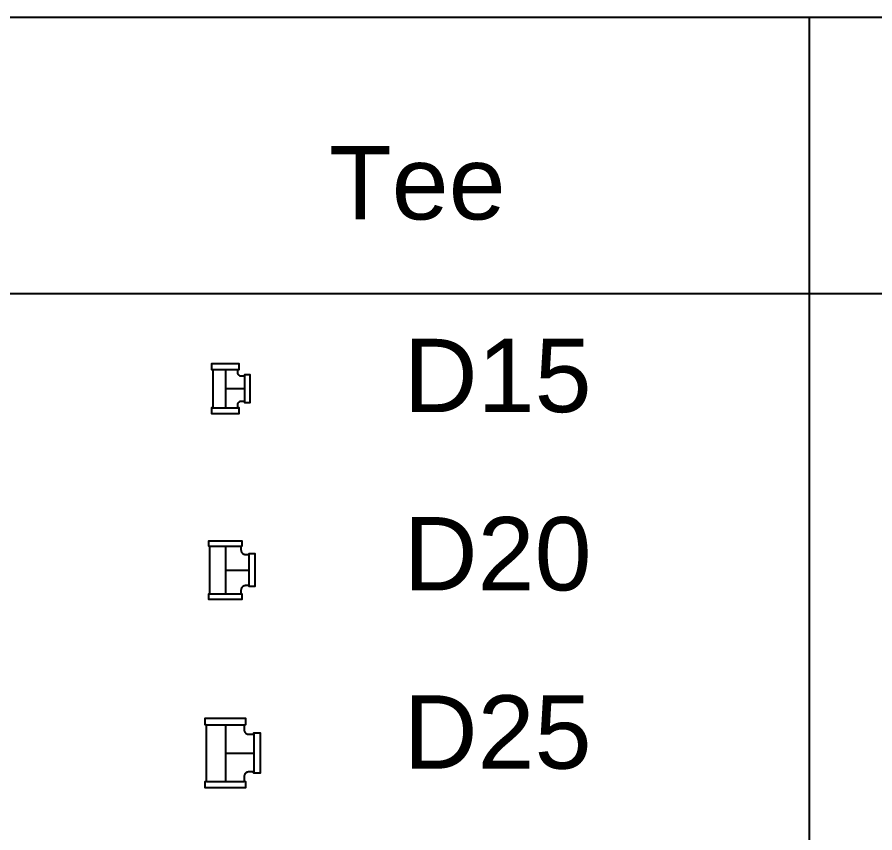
# Model space of a CAD drawing. Header units: millimetres. Extents: x 1218 to 72853, y -34712 to 16286.
# Drawn here: x 40723 to 41658, y 14025 to 14914 of the extents above; entities that cross this region are included whole.
import ezdxf

# ---------------------------------------------------------------- set-up
doc = ezdxf.new("R2010")
doc.units = ezdxf.units.MM
doc.styles.get("Standard").update_dxf_attribs({"font": 'arial.ttf'})

# ---------------------------------------------------------------- blocks, each defined once
blk = doc.blocks.new('TE-DN15x15 PCCC')
for p, q in [((-13.5, 21), (13.5, 21)), ((21, 13.5), (21, -13.5)), ((-13.5, -21), (13.5, -21))]:
    blk.add_line(p, q)
at = {"color": 8}
for p, q in [((0, 21), (0, -21)), ((0, 0), (21, 0))]:
    blk.add_line(p, q, dxfattribs=at)
blk.add_lwpolyline([(13.5, -17.5), (13.5, -17.37), (13.51, -17.25), (13.52, -17.12), (13.53, -17), (13.55, -16.87), (13.57, -16.75), (13.6, -16.63), (13.63, -16.51), (13.66, -16.38), (13.7, -16.26), (13.74, -16.15), (13.78, -16.03), (13.83, -15.91), (13.88, -15.8), (13.94, -15.68), (13.99, -15.57), (14.06, -15.46), (14.12, -15.36), (14.19, -15.25), (14.26, -15.15), (14.34, -15.05), (14.42, -14.95), (14.5, -14.85), (14.58, -14.76), (14.67, -14.67), (14.76, -14.58), (14.85, -14.5), (14.95, -14.42), (15.05, -14.34), (15.15, -14.26), (15.25, -14.19), (15.36, -14.12), (15.46, -14.06), (15.57, -13.99), (15.68, -13.94), (15.8, -13.88), (15.91, -13.83), (16.03, -13.78), (16.15, -13.74), (16.26, -13.7), (16.38, -13.66), (16.51, -13.63), (16.63, -13.6), (16.75, -13.57), (16.87, -13.55), (17, -13.53), (17.12, -13.52), (17.25, -13.51), (17.5, -13.5), (19.5, -13.5), (19.55, -13.5), (19.59, -13.5), (19.64, -13.51), (19.69, -13.51), (19.73, -13.52), (19.78, -13.53), (19.83, -13.54), (19.87, -13.55), (19.92, -13.56), (19.96, -13.57), (20.01, -13.59), (20.05, -13.61), (20.1, -13.62), (20.14, -13.64), (20.18, -13.66), (20.22, -13.69), (20.26, -13.71), (20.3, -13.73), (20.34, -13.76), (20.38, -13.79), (20.42, -13.81), (20.46, -13.84), (20.49, -13.87), (20.53, -13.91), (20.56, -13.94), (20.59, -13.97), (20.63, -14.01), (20.66, -14.04), (20.69, -14.08), (20.71, -14.12), (20.74, -14.16), (20.77, -14.2), (20.79, -14.24), (20.81, -14.28), (20.84, -14.32), (20.86, -14.36), (20.88, -14.4), (20.89, -14.45), (20.91, -14.49), (20.93, -14.54), (20.94, -14.58), (20.95, -14.63), (20.96, -14.67), (20.97, -14.72), (20.98, -14.77), (20.99, -14.81), (20.99, -14.86), (21, -14.91), (21, -15), (27, -15), (27, 15), (21, 15), (21, 15), (21, 14.95), (21, 14.91), (20.99, 14.86), (20.99, 14.81), (20.98, 14.77), (20.97, 14.72), (20.96, 14.67), (20.95, 14.63), (20.94, 14.58), (20.93, 14.54), (20.91, 14.49), (20.89, 14.45), (20.88, 14.4), (20.86, 14.36), (20.84, 14.32), (20.81, 14.28), (20.79, 14.24), (20.77, 14.2), (20.74, 14.16), (20.71, 14.12), (20.69, 14.08), (20.66, 14.04), (20.63, 14.01), (20.59, 13.97), (20.56, 13.94), (20.53, 13.91), (20.49, 13.87), (20.46, 13.84), (20.42, 13.81), (20.38, 13.79), (20.34, 13.76), (20.3, 13.73), (20.26, 13.71), (20.22, 13.69), (20.18, 13.66), (20.14, 13.64), (20.1, 13.62), (20.05, 13.61), (20.01, 13.59), (19.96, 13.57), (19.92, 13.56), (19.87, 13.55), (19.83, 13.54), (19.78, 13.53), (19.73, 13.52), (19.69, 13.51), (19.64, 13.51), (19.59, 13.5), (19.5, 13.5), (17.5, 13.5), (17.37, 13.5), (17.25, 13.51), (17.12, 13.52), (17, 13.53), (16.87, 13.55), (16.75, 13.57), (16.63, 13.6), (16.51, 13.63), (16.38, 13.66), (16.26, 13.7), (16.15, 13.74), (16.03, 13.78), (15.91, 13.83), (15.8, 13.88), (15.68, 13.94), (15.57, 13.99), (15.46, 14.06), (15.36, 14.12), (15.25, 14.19), (15.15, 14.26), (15.05, 14.34), (14.95, 14.42), (14.85, 14.5), (14.76, 14.58), (14.67, 14.67), (14.58, 14.76), (14.5, 14.85), (14.42, 14.95), (14.34, 15.05), (14.26, 15.15), (14.19, 15.25), (14.12, 15.36), (14.06, 15.46), (13.99, 15.57), (13.94, 15.68), (13.88, 15.8), (13.83, 15.91), (13.78, 16.03), (13.74, 16.15), (13.7, 16.26), (13.66, 16.38), (13.63, 16.51), (13.6, 16.63), (13.57, 16.75), (13.55, 16.87), (13.53, 17), (13.52, 17.12), (13.51, 17.25), (13.5, 17.5), (13.5, 19.5), (13.5, 19.55), (13.5, 19.59), (13.51, 19.64), (13.51, 19.69), (13.52, 19.73), (13.53, 19.78), (13.54, 19.83), (13.55, 19.87), (13.56, 19.92), (13.57, 19.96), (13.59, 20.01), (13.61, 20.05), (13.62, 20.1), (13.64, 20.14), (13.66, 20.18), (13.69, 20.22), (13.71, 20.26), (13.73, 20.3), (13.76, 20.34), (13.79, 20.38), (13.81, 20.42), (13.84, 20.46), (13.87, 20.49), (13.91, 20.53), (13.94, 20.56), (13.97, 20.59), (14.01, 20.63), (14.04, 20.66), (14.08, 20.69), (14.12, 20.71), (14.16, 20.74), (14.2, 20.77), (14.24, 20.79), (14.28, 20.81), (14.32, 20.84), (14.36, 20.86), (14.4, 20.88), (14.45, 20.89), (14.49, 20.91), (14.54, 20.93), (14.58, 20.94), (14.63, 20.95), (14.67, 20.96), (14.72, 20.97), (14.77, 20.98), (14.81, 20.99), (14.86, 20.99), (14.91, 21), (15, 21), (15, 27), (-15, 27), (-15, 21), (-15, 21), (-14.95, 21), (-14.91, 21), (-14.86, 20.99), (-14.81, 20.99), (-14.77, 20.98), (-14.72, 20.97), (-14.67, 20.96), (-14.63, 20.95), (-14.58, 20.94), (-14.54, 20.93), (-14.49, 20.91), (-14.45, 20.89), (-14.4, 20.88), (-14.36, 20.86), (-14.32, 20.84), (-14.28, 20.81), (-14.24, 20.79), (-14.2, 20.77), (-14.16, 20.74), (-14.12, 20.71), (-14.08, 20.69), (-14.04, 20.66), (-14.01, 20.63), (-13.97, 20.59), (-13.94, 20.56), (-13.91, 20.53), (-13.87, 20.49), (-13.84, 20.46), (-13.81, 20.42), (-13.79, 20.38), (-13.76, 20.34), (-13.73, 20.3), (-13.71, 20.26), (-13.69, 20.22), (-13.66, 20.18), (-13.64, 20.14), (-13.62, 20.1), (-13.61, 20.05), (-13.59, 20.01), (-13.57, 19.96), (-13.56, 19.92), (-13.55, 19.87), (-13.54, 19.83), (-13.53, 19.78), (-13.52, 19.73), (-13.51, 19.69), (-13.51, 19.64), (-13.5, 19.59), (-13.5, 19.5), (-13.5, -19.5), (-13.5, -19.55), (-13.5, -19.59), (-13.51, -19.64), (-13.51, -19.69), (-13.52, -19.73), (-13.53, -19.78), (-13.54, -19.83), (-13.55, -19.87), (-13.56, -19.92), (-13.57, -19.96), (-13.59, -20.01), (-13.61, -20.05), (-13.62, -20.1), (-13.64, -20.14), (-13.66, -20.18), (-13.69, -20.22), (-13.71, -20.26), (-13.73, -20.3), (-13.76, -20.34), (-13.79, -20.38), (-13.81, -20.42), (-13.84, -20.46), (-13.87, -20.49), (-13.91, -20.53), (-13.94, -20.56), (-13.97, -20.59), (-14.01, -20.63), (-14.04, -20.66), (-14.08, -20.69), (-14.12, -20.71), (-14.16, -20.74), (-14.2, -20.77), (-14.24, -20.79), (-14.28, -20.81), (-14.32, -20.84), (-14.36, -20.86), (-14.4, -20.88), (-14.45, -20.89), (-14.49, -20.91), (-14.54, -20.93), (-14.58, -20.94), (-14.63, -20.95), (-14.67, -20.96), (-14.72, -20.97), (-14.77, -20.98), (-14.81, -20.99), (-14.86, -20.99), (-14.91, -21), (-15, -21), (-15, -21), (-15, -27), (15, -27), (15, -21), (14.95, -21), (14.91, -21), (14.86, -20.99), (14.81, -20.99), (14.77, -20.98), (14.72, -20.97), (14.67, -20.96), (14.63, -20.95), (14.58, -20.94), (14.54, -20.93), (14.49, -20.91), (14.45, -20.89), (14.4, -20.88), (14.36, -20.86), (14.32, -20.84), (14.28, -20.81), (14.24, -20.79), (14.2, -20.77), (14.16, -20.74), (14.12, -20.71), (14.08, -20.69), (14.04, -20.66), (14.01, -20.63), (13.97, -20.59), (13.94, -20.56), (13.91, -20.53), (13.87, -20.49), (13.84, -20.46), (13.81, -20.42), (13.79, -20.38), (13.76, -20.34), (13.73, -20.3), (13.71, -20.26), (13.69, -20.22), (13.66, -20.18), (13.64, -20.14), (13.62, -20.1), (13.61, -20.05), (13.59, -20.01), (13.57, -19.96), (13.56, -19.92), (13.55, -19.87), (13.54, -19.83), (13.53, -19.78), (13.52, -19.73), (13.51, -19.69), (13.51, -19.64), (13.5, -19.59), (13.5, -19.5), (13.5, -17.5)], close=True)
at = {"flags": 1}
for p in [(0, 27), (27, 0), (0, -27)]:
    blk.add_attdef('AMC', p, '', height=0.5, dxfattribs=at)
blk = doc.blocks.new('TE-DN20x20 PCCC')
for p, q in [((-17, 26), (17, 26)), ((26, -17), (26, 17)), ((-17, -26), (17, -26))]:
    blk.add_line(p, q)
at = {"color": 8}
for p, q in [((0, 26), (0, -26)), ((0, 0), (26, 0))]:
    blk.add_line(p, q, dxfattribs=at)
blk.add_lwpolyline([(22, 17), (25, 17), (25.06, 17), (25.09, 17), (25.13, 17.01), (25.16, 17.01), (25.19, 17.02), (25.22, 17.02), (25.25, 17.03), (25.28, 17.04), (25.31, 17.05), (25.34, 17.06), (25.37, 17.07), (25.4, 17.08), (25.43, 17.1), (25.45, 17.11), (25.48, 17.12), (25.51, 17.14), (25.54, 17.16), (25.56, 17.17), (25.59, 17.19), (25.61, 17.21), (25.64, 17.23), (25.66, 17.25), (25.68, 17.27), (25.71, 17.29), (25.73, 17.32), (25.75, 17.34), (25.77, 17.36), (25.79, 17.39), (25.81, 17.41), (25.83, 17.44), (25.84, 17.46), (25.86, 17.49), (25.88, 17.52), (25.89, 17.55), (25.9, 17.57), (25.92, 17.6), (25.93, 17.63), (25.94, 17.66), (25.95, 17.69), (25.96, 17.72), (25.97, 17.75), (25.98, 17.78), (25.98, 17.81), (25.99, 17.84), (25.99, 17.87), (26, 17.91), (26, 17.94), (26, 17.97), (26, 18), (32, 18), (32, -18), (26, -18), (26, -17.94), (26, -17.91), (25.99, -17.87), (25.99, -17.84), (25.98, -17.81), (25.98, -17.78), (25.97, -17.75), (25.96, -17.72), (25.95, -17.69), (25.94, -17.66), (25.93, -17.63), (25.92, -17.6), (25.9, -17.57), (25.89, -17.55), (25.88, -17.52), (25.86, -17.49), (25.84, -17.46), (25.83, -17.44), (25.81, -17.41), (25.79, -17.39), (25.77, -17.36), (25.75, -17.34), (25.73, -17.32), (25.71, -17.29), (25.68, -17.27), (25.66, -17.25), (25.64, -17.23), (25.61, -17.21), (25.59, -17.19), (25.56, -17.17), (25.54, -17.16), (25.51, -17.14), (25.48, -17.12), (25.45, -17.11), (25.43, -17.1), (25.4, -17.08), (25.37, -17.07), (25.34, -17.06), (25.31, -17.05), (25.28, -17.04), (25.25, -17.03), (25.22, -17.02), (25.19, -17.02), (25.16, -17.01), (25.13, -17.01), (25.09, -17), (25.06, -17), (25.03, -17), (25, -17), (22, -17), (21.69, -17.01), (21.53, -17.02), (21.37, -17.04), (21.22, -17.06), (21.06, -17.09), (20.91, -17.12), (20.76, -17.16), (20.61, -17.2), (20.45, -17.24), (20.31, -17.3), (20.16, -17.35), (20.01, -17.41), (19.87, -17.48), (19.73, -17.54), (19.59, -17.62), (19.45, -17.7), (19.32, -17.78), (19.19, -17.86), (19.06, -17.95), (18.94, -18.05), (18.81, -18.15), (18.69, -18.25), (18.58, -18.36), (18.46, -18.46), (18.36, -18.58), (18.25, -18.69), (18.15, -18.81), (18.05, -18.94), (17.95, -19.06), (17.86, -19.19), (17.78, -19.32), (17.7, -19.45), (17.62, -19.59), (17.54, -19.73), (17.48, -19.87), (17.41, -20.01), (17.35, -20.16), (17.3, -20.31), (17.24, -20.45), (17.2, -20.61), (17.16, -20.76), (17.12, -20.91), (17.09, -21.06), (17.06, -21.22), (17.04, -21.37), (17.02, -21.53), (17.01, -21.69), (17, -21.84), (17, -22), (17, -25), (17, -25.06), (17, -25.09), (17.01, -25.13), (17.01, -25.16), (17.02, -25.19), (17.02, -25.22), (17.03, -25.25), (17.04, -25.28), (17.05, -25.31), (17.06, -25.34), (17.07, -25.37), (17.08, -25.4), (17.1, -25.43), (17.11, -25.45), (17.12, -25.48), (17.14, -25.51), (17.16, -25.54), (17.17, -25.56), (17.19, -25.59), (17.21, -25.61), (17.23, -25.64), (17.25, -25.66), (17.27, -25.68), (17.29, -25.71), (17.32, -25.73), (17.34, -25.75), (17.36, -25.77), (17.39, -25.79), (17.41, -25.81), (17.44, -25.83), (17.46, -25.84), (17.49, -25.86), (17.52, -25.88), (17.55, -25.89), (17.57, -25.9), (17.6, -25.92), (17.63, -25.93), (17.66, -25.94), (17.69, -25.95), (17.72, -25.96), (17.75, -25.97), (17.78, -25.98), (17.81, -25.98), (17.84, -25.99), (17.87, -25.99), (17.91, -26), (17.94, -26), (17.97, -26), (18, -26), (18, -32), (-18, -32), (-18, -26), (-17.94, -26), (-17.91, -26), (-17.87, -25.99), (-17.84, -25.99), (-17.81, -25.98), (-17.78, -25.98), (-17.75, -25.97), (-17.72, -25.96), (-17.69, -25.95), (-17.66, -25.94), (-17.63, -25.93), (-17.6, -25.92), (-17.57, -25.9), (-17.55, -25.89), (-17.52, -25.88), (-17.49, -25.86), (-17.46, -25.84), (-17.44, -25.83), (-17.41, -25.81), (-17.39, -25.79), (-17.36, -25.77), (-17.34, -25.75), (-17.32, -25.73), (-17.29, -25.71), (-17.27, -25.68), (-17.25, -25.66), (-17.23, -25.64), (-17.21, -25.61), (-17.19, -25.59), (-17.17, -25.56), (-17.16, -25.54), (-17.14, -25.51), (-17.12, -25.48), (-17.11, -25.45), (-17.1, -25.43), (-17.08, -25.4), (-17.07, -25.37), (-17.06, -25.34), (-17.05, -25.31), (-17.04, -25.28), (-17.03, -25.25), (-17.02, -25.22), (-17.02, -25.19), (-17.01, -25.16), (-17.01, -25.13), (-17, -25.09), (-17, -25.06), (-17, -25.03), (-17, -25), (-17, 25), (-17, 25.06), (-17, 25.09), (-17.01, 25.13), (-17.01, 25.16), (-17.02, 25.19), (-17.02, 25.22), (-17.03, 25.25), (-17.04, 25.28), (-17.05, 25.31), (-17.06, 25.34), (-17.07, 25.37), (-17.08, 25.4), (-17.1, 25.43), (-17.11, 25.45), (-17.12, 25.48), (-17.14, 25.51), (-17.16, 25.54), (-17.17, 25.56), (-17.19, 25.59), (-17.21, 25.61), (-17.23, 25.64), (-17.25, 25.66), (-17.27, 25.68), (-17.29, 25.71), (-17.32, 25.73), (-17.34, 25.75), (-17.36, 25.77), (-17.39, 25.79), (-17.41, 25.81), (-17.44, 25.83), (-17.46, 25.84), (-17.49, 25.86), (-17.52, 25.88), (-17.55, 25.89), (-17.57, 25.9), (-17.6, 25.92), (-17.63, 25.93), (-17.66, 25.94), (-17.69, 25.95), (-17.72, 25.96), (-17.75, 25.97), (-17.78, 25.98), (-17.81, 25.98), (-17.84, 25.99), (-17.87, 25.99), (-17.91, 26), (-17.94, 26), (-17.97, 26), (-18, 26), (-18, 32), (18, 32), (18, 26), (17.94, 26), (17.91, 26), (17.87, 25.99), (17.84, 25.99), (17.81, 25.98), (17.78, 25.98), (17.75, 25.97), (17.72, 25.96), (17.69, 25.95), (17.66, 25.94), (17.63, 25.93), (17.6, 25.92), (17.57, 25.9), (17.55, 25.89), (17.52, 25.88), (17.49, 25.86), (17.46, 25.84), (17.44, 25.83), (17.41, 25.81), (17.39, 25.79), (17.36, 25.77), (17.34, 25.75), (17.32, 25.73), (17.29, 25.71), (17.27, 25.68), (17.25, 25.66), (17.23, 25.64), (17.21, 25.61), (17.19, 25.59), (17.17, 25.56), (17.16, 25.54), (17.14, 25.51), (17.12, 25.48), (17.11, 25.45), (17.1, 25.43), (17.08, 25.4), (17.07, 25.37), (17.06, 25.34), (17.05, 25.31), (17.04, 25.28), (17.03, 25.25), (17.02, 25.22), (17.02, 25.19), (17.01, 25.16), (17.01, 25.13), (17, 25.09), (17, 25.06), (17, 25.03), (17, 25), (17, 22), (17.01, 21.69), (17.02, 21.53), (17.04, 21.37), (17.06, 21.22), (17.09, 21.06), (17.12, 20.91), (17.16, 20.76), (17.2, 20.61), (17.24, 20.45), (17.3, 20.31), (17.35, 20.16), (17.41, 20.01), (17.48, 19.87), (17.54, 19.73), (17.62, 19.59), (17.7, 19.45), (17.78, 19.32), (17.86, 19.19), (17.95, 19.06), (18.05, 18.94), (18.15, 18.81), (18.25, 18.69), (18.36, 18.58), (18.46, 18.46), (18.58, 18.36), (18.69, 18.25), (18.81, 18.15), (18.94, 18.05), (19.06, 17.95), (19.19, 17.86), (19.32, 17.78), (19.45, 17.7), (19.59, 17.62), (19.73, 17.54), (19.87, 17.48), (20.01, 17.41), (20.16, 17.35), (20.31, 17.3), (20.45, 17.24), (20.61, 17.2), (20.76, 17.16), (20.91, 17.12), (21.06, 17.09), (21.22, 17.06), (21.37, 17.04), (21.53, 17.02), (21.69, 17.01), (21.84, 17), (22, 17)], close=True)
at = {"flags": 1}
for p in [(0, 32), (32, 0), (0, -32)]:
    blk.add_attdef('AMC', p, '', height=0.5, dxfattribs=at)
blk = doc.blocks.new('TE-DN25x25 PCCC')
for p, q in [((-20.5, 31), (20.5, 31)), ((31, 20.5), (31, -20.5)), ((-20.5, -31), (20.5, -31))]:
    blk.add_line(p, q)
at = {"color": 8}
for p, q in [((0, 31), (0, -31)), ((0, 0), (31, 0))]:
    blk.add_line(p, q, dxfattribs=at)
blk.add_lwpolyline([(20.5, -25.5), (20.5, -29.5), (20.5, -29.59), (20.51, -29.64), (20.51, -29.69), (20.52, -29.73), (20.53, -29.78), (20.54, -29.83), (20.55, -29.87), (20.56, -29.92), (20.57, -29.96), (20.59, -30.01), (20.61, -30.05), (20.62, -30.1), (20.64, -30.14), (20.66, -30.18), (20.69, -30.22), (20.71, -30.26), (20.73, -30.3), (20.76, -30.34), (20.79, -30.38), (20.81, -30.42), (20.84, -30.46), (20.87, -30.49), (20.91, -30.53), (20.94, -30.56), (20.97, -30.59), (21.01, -30.63), (21.04, -30.66), (21.08, -30.69), (21.12, -30.71), (21.16, -30.74), (21.2, -30.77), (21.24, -30.79), (21.28, -30.81), (21.32, -30.84), (21.36, -30.86), (21.4, -30.88), (21.45, -30.89), (21.49, -30.91), (21.54, -30.93), (21.58, -30.94), (21.63, -30.95), (21.67, -30.96), (21.72, -30.97), (21.77, -30.98), (21.81, -30.99), (21.86, -30.99), (21.91, -31), (21.95, -31), (22, -31), (22, -31), (22, -38), (-22, -38), (-22, -31), (-22, -31), (-21.91, -31), (-21.86, -30.99), (-21.81, -30.99), (-21.77, -30.98), (-21.72, -30.97), (-21.67, -30.96), (-21.63, -30.95), (-21.58, -30.94), (-21.54, -30.93), (-21.49, -30.91), (-21.45, -30.89), (-21.4, -30.88), (-21.36, -30.86), (-21.32, -30.84), (-21.28, -30.81), (-21.24, -30.79), (-21.2, -30.77), (-21.16, -30.74), (-21.12, -30.71), (-21.08, -30.69), (-21.04, -30.66), (-21.01, -30.63), (-20.97, -30.59), (-20.94, -30.56), (-20.91, -30.53), (-20.87, -30.49), (-20.84, -30.46), (-20.81, -30.42), (-20.79, -30.38), (-20.76, -30.34), (-20.73, -30.3), (-20.71, -30.26), (-20.69, -30.22), (-20.66, -30.18), (-20.64, -30.14), (-20.62, -30.1), (-20.61, -30.05), (-20.59, -30.01), (-20.57, -29.96), (-20.56, -29.92), (-20.55, -29.87), (-20.54, -29.83), (-20.53, -29.78), (-20.52, -29.73), (-20.51, -29.69), (-20.51, -29.64), (-20.5, -29.59), (-20.5, -29.55), (-20.5, -29.5), (-20.5, 29.5), (-20.5, 29.59), (-20.51, 29.64), (-20.51, 29.69), (-20.52, 29.73), (-20.53, 29.78), (-20.54, 29.83), (-20.55, 29.87), (-20.56, 29.92), (-20.57, 29.96), (-20.59, 30.01), (-20.61, 30.05), (-20.62, 30.1), (-20.64, 30.14), (-20.66, 30.18), (-20.69, 30.22), (-20.71, 30.26), (-20.73, 30.3), (-20.76, 30.34), (-20.79, 30.38), (-20.81, 30.42), (-20.84, 30.46), (-20.87, 30.49), (-20.91, 30.53), (-20.94, 30.56), (-20.97, 30.59), (-21.01, 30.63), (-21.04, 30.66), (-21.08, 30.69), (-21.12, 30.71), (-21.16, 30.74), (-21.2, 30.77), (-21.24, 30.79), (-21.28, 30.81), (-21.32, 30.84), (-21.36, 30.86), (-21.4, 30.88), (-21.45, 30.89), (-21.49, 30.91), (-21.54, 30.93), (-21.58, 30.94), (-21.63, 30.95), (-21.67, 30.96), (-21.72, 30.97), (-21.77, 30.98), (-21.81, 30.99), (-21.86, 30.99), (-21.91, 31), (-21.95, 31), (-22, 31), (-22, 31), (-22, 38), (22, 38), (22, 31), (21.91, 31), (21.86, 30.99), (21.81, 30.99), (21.77, 30.98), (21.72, 30.97), (21.67, 30.96), (21.63, 30.95), (21.58, 30.94), (21.54, 30.93), (21.49, 30.91), (21.45, 30.89), (21.4, 30.88), (21.36, 30.86), (21.32, 30.84), (21.28, 30.81), (21.24, 30.79), (21.2, 30.77), (21.16, 30.74), (21.12, 30.71), (21.08, 30.69), (21.04, 30.66), (21.01, 30.63), (20.97, 30.59), (20.94, 30.56), (20.91, 30.53), (20.87, 30.49), (20.84, 30.46), (20.81, 30.42), (20.79, 30.38), (20.76, 30.34), (20.73, 30.3), (20.71, 30.26), (20.69, 30.22), (20.66, 30.18), (20.64, 30.14), (20.62, 30.1), (20.61, 30.05), (20.59, 30.01), (20.57, 29.96), (20.56, 29.92), (20.55, 29.87), (20.54, 29.83), (20.53, 29.78), (20.52, 29.73), (20.51, 29.69), (20.51, 29.64), (20.5, 29.59), (20.5, 29.55), (20.5, 29.5), (20.5, 25.5), (20.51, 25.19), (20.52, 25.03), (20.54, 24.87), (20.56, 24.72), (20.59, 24.56), (20.62, 24.41), (20.66, 24.26), (20.7, 24.11), (20.74, 23.95), (20.8, 23.81), (20.85, 23.66), (20.91, 23.51), (20.98, 23.37), (21.04, 23.23), (21.12, 23.09), (21.2, 22.95), (21.28, 22.82), (21.36, 22.69), (21.45, 22.56), (21.55, 22.44), (21.65, 22.31), (21.75, 22.19), (21.86, 22.08), (21.96, 21.96), (22.08, 21.86), (22.19, 21.75), (22.31, 21.65), (22.44, 21.55), (22.56, 21.45), (22.69, 21.36), (22.82, 21.28), (22.95, 21.2), (23.09, 21.12), (23.23, 21.04), (23.37, 20.98), (23.51, 20.91), (23.66, 20.85), (23.81, 20.8), (23.95, 20.74), (24.11, 20.7), (24.26, 20.66), (24.41, 20.62), (24.56, 20.59), (24.72, 20.56), (24.87, 20.54), (25.03, 20.52), (25.19, 20.51), (25.34, 20.5), (25.5, 20.5), (29.5, 20.5), (29.59, 20.5), (29.64, 20.51), (29.69, 20.51), (29.73, 20.52), (29.78, 20.53), (29.83, 20.54), (29.87, 20.55), (29.92, 20.56), (29.96, 20.57), (30.01, 20.59), (30.05, 20.61), (30.1, 20.62), (30.14, 20.64), (30.18, 20.66), (30.22, 20.69), (30.26, 20.71), (30.3, 20.73), (30.34, 20.76), (30.38, 20.79), (30.42, 20.81), (30.46, 20.84), (30.49, 20.87), (30.53, 20.91), (30.56, 20.94), (30.59, 20.97), (30.63, 21.01), (30.66, 21.04), (30.69, 21.08), (30.71, 21.12), (30.74, 21.16), (30.77, 21.2), (30.79, 21.24), (30.81, 21.28), (30.84, 21.32), (30.86, 21.36), (30.88, 21.4), (30.89, 21.45), (30.91, 21.49), (30.93, 21.54), (30.94, 21.58), (30.95, 21.63), (30.96, 21.67), (30.97, 21.72), (30.98, 21.77), (30.99, 21.81), (30.99, 21.86), (31, 21.91), (31, 21.95), (31, 22), (31, 22), (38, 22), (38, -22), (31, -22), (31, -22), (31, -21.91), (30.99, -21.86), (30.99, -21.81), (30.98, -21.77), (30.97, -21.72), (30.96, -21.67), (30.95, -21.63), (30.94, -21.58), (30.93, -21.54), (30.91, -21.49), (30.89, -21.45), (30.88, -21.4), (30.86, -21.36), (30.84, -21.32), (30.81, -21.28), (30.79, -21.24), (30.77, -21.2), (30.74, -21.16), (30.71, -21.12), (30.69, -21.08), (30.66, -21.04), (30.63, -21.01), (30.59, -20.97), (30.56, -20.94), (30.53, -20.91), (30.49, -20.87), (30.46, -20.84), (30.42, -20.81), (30.38, -20.79), (30.34, -20.76), (30.3, -20.73), (30.26, -20.71), (30.22, -20.69), (30.18, -20.66), (30.14, -20.64), (30.1, -20.62), (30.05, -20.61), (30.01, -20.59), (29.96, -20.57), (29.92, -20.56), (29.87, -20.55), (29.83, -20.54), (29.78, -20.53), (29.73, -20.52), (29.69, -20.51), (29.64, -20.51), (29.59, -20.5), (29.55, -20.5), (29.5, -20.5), (25.5, -20.5), (25.19, -20.51), (25.03, -20.52), (24.87, -20.54), (24.72, -20.56), (24.56, -20.59), (24.41, -20.62), (24.26, -20.66), (24.11, -20.7), (23.95, -20.74), (23.81, -20.8), (23.66, -20.85), (23.51, -20.91), (23.37, -20.98), (23.23, -21.04), (23.09, -21.12), (22.95, -21.2), (22.82, -21.28), (22.69, -21.36), (22.56, -21.45), (22.44, -21.55), (22.31, -21.65), (22.19, -21.75), (22.08, -21.86), (21.96, -21.96), (21.86, -22.08), (21.75, -22.19), (21.65, -22.31), (21.55, -22.44), (21.45, -22.56), (21.36, -22.69), (21.28, -22.82), (21.2, -22.95), (21.12, -23.09), (21.04, -23.23), (20.98, -23.37), (20.91, -23.51), (20.85, -23.66), (20.8, -23.81), (20.74, -23.95), (20.7, -24.11), (20.66, -24.26), (20.62, -24.41), (20.59, -24.56), (20.56, -24.72), (20.54, -24.87), (20.52, -25.03), (20.51, -25.19), (20.5, -25.34), (20.5, -25.5)], close=True)
at = {"flags": 1}
for p in [(0, 38), (38, 0), (0, -38)]:
    blk.add_attdef('AMC', p, '', height=0.5, dxfattribs=at)

msp = doc.modelspace()

# ---------------------------------------------------------------- linework, layer by layer
for p, q in [((38761.18, 14914.18), (44955.06, 14914.18)), ((41586.86, 14914.18), (41586.86, 12966.04)), ((38761.18, 14612.84), (44955.06, 14612.84))]:
    msp.add_line(p, q)

# ---------------------------------------------------------------- block references
for name, p in [('TE-DN15x15 PCCC', (40950.21, 14509.14)), ('TE-DN20x20 PCCC', (40950.21, 14311.37)), ('TE-DN25x25 PCCC', (40950.21, 14111.78))]:
    msp.add_blockref(name, p)

# ---------------------------------------------------------------- texts
at = {"color": 1, "ltscale": 500}
msp.add_text('Tee', height=80, rotation=360, dxfattribs=at).set_placement((41063.3, 14693.61))
at = {"color": 2, "ltscale": 500}
for s, p in [('D15', (41144.5, 14483.53)), ('D20', (41144.5, 14289.18)), ('D25', (41144.5, 14094.84))]:
    msp.add_text(s, height=80, rotation=360, dxfattribs=at).set_placement(p)

doc.saveas('drawing.dxf')
